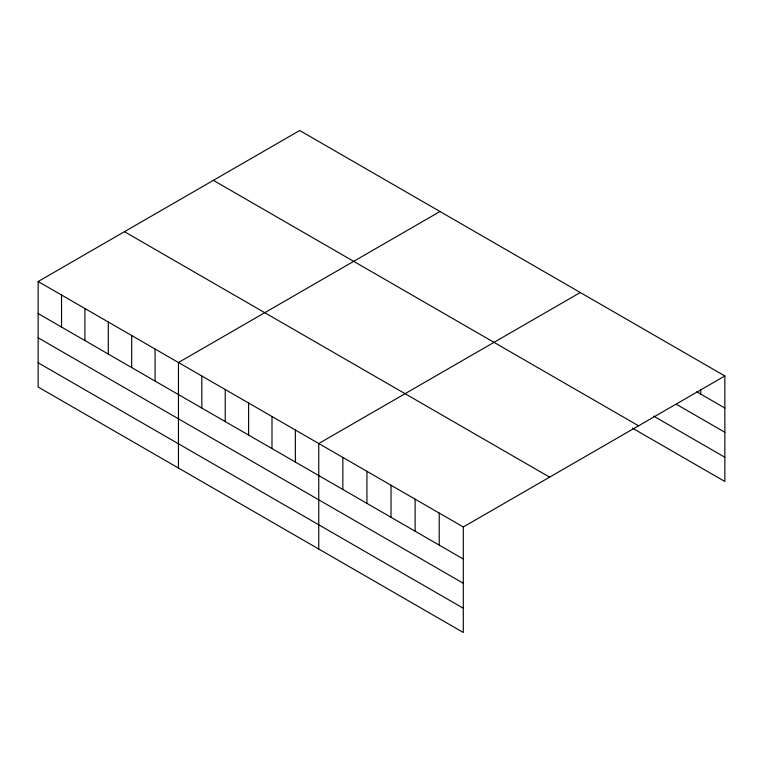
<?xml version="1.0" encoding="UTF-8"?>
<svg xmlns="http://www.w3.org/2000/svg" width="763" height="763" viewBox="0 0 763 763"><rect width="100%" height="100%" fill="white"/><g stroke="black" fill="none" stroke-linecap="round" stroke-linejoin="round"><path stroke-width="1.14" d="M632.498 428.167L724.85 481.482L724.85 375.978L299.697 130.511L38.15 281.518L38.15 387.022L463.303 632.489L463.303 526.975L38.15 281.518M439.993 211.513L178.456 362.52L178.456 468.024M580.3 292.515L318.753 443.522L318.753 549.026M463.303 526.975L724.85 375.978M696.743 391.791L724.85 408.024M676.667 404.447L724.85 432.268M653.576 416.093L724.85 457.247M213.382 180.345L638.545 425.802M124.455 231.685L549.618 477.142M38.15 313.564L463.303 559.021M38.15 337.809L463.303 583.266M38.15 362.778L463.303 608.245M700.758 389.368L700.758 394.109M439.211 513.07L439.211 545.116M415.12 499.155L415.12 531.201M391.028 485.249L391.028 517.295M366.936 471.343L366.936 503.389M342.845 457.428L342.845 489.474M295.367 430.017L295.367 462.063M271.99 416.522L271.99 448.568M248.604 403.017L248.604 435.063M225.219 389.521L225.219 421.567M201.833 376.016L201.833 408.062M155.07 349.015L155.07 381.061M131.684 335.52L131.684 367.566M108.298 322.015L108.298 354.061M84.922 308.519L84.922 340.565M61.536 295.014L61.536 327.06"/></g></svg>
